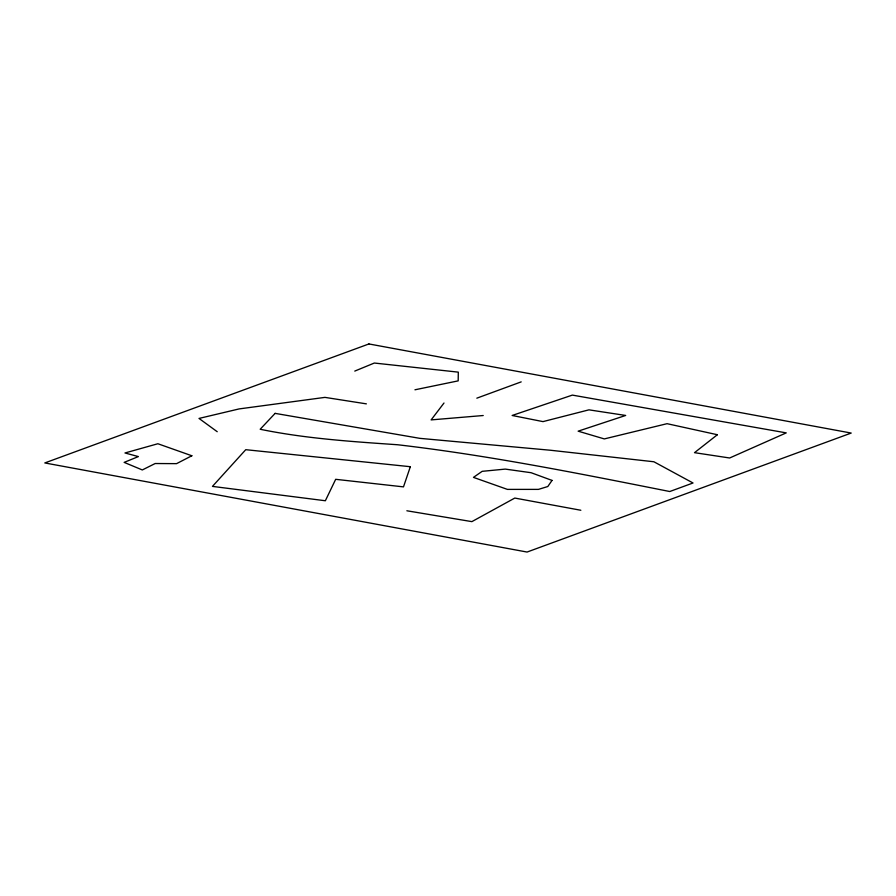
<?xml version="1.0" encoding="UTF-8"?>
<svg xmlns="http://www.w3.org/2000/svg" width="896" height="896" viewBox="0 0 896 896"><rect width="100%" height="100%" fill="white"/><g stroke="black" fill="none" stroke-linecap="round" stroke-linejoin="round"><path stroke-width="1.34" d="M443.99 403.021L431.133 419.899L483.224 415.52M354.771 371.09L374.338 363.037L458.304 372.142L458.181 380.867L414.949 389.794M476.829 398.171L521.203 381.875M366.374 403.861L324.946 397.376L239.098 408.923L199.013 418.432L217.224 431.715M406.862 510.776L471.878 521.629L514.797 498.064L580.843 510.261M410.346 466.704L403.491 486.875L335.675 479.315L325.36 500.752L212.453 486.394L245.75 449.691L410.346 466.704M552.037 480.413L547.814 486.517L538.451 489.384L507.416 489.395L473.458 477.378L482.171 471.33L505.299 469.101L531.115 472.718L552.037 480.413M275.117 413.37L260.176 429.262C305.424 438.57 351.658 441.571 397.656 444.752C489.149 455.403 579.477 473.581 669.76 491.523L693.011 482.989L653.901 461.765L550.525 450.251L419.821 438.346L275.117 413.37M717.371 434.728L694.512 452.67L729.646 457.99L786.251 432.88L572.365 395.102L512.142 415.475L542.998 421.613L588.963 409.842L625.677 415.453L578.144 431.166L604.307 438.917L667.072 423.685L717.371 434.728M191.845 455.762L176.557 463.646L155.176 463.523L142.318 469.952L124.152 462.381L138.376 456.59L124.981 452.973L157.875 443.744L191.845 455.762M368.928 343.952L44.8 462.941L527.072 552.048L851.2 433.059L368.928 343.952"/></g></svg>
